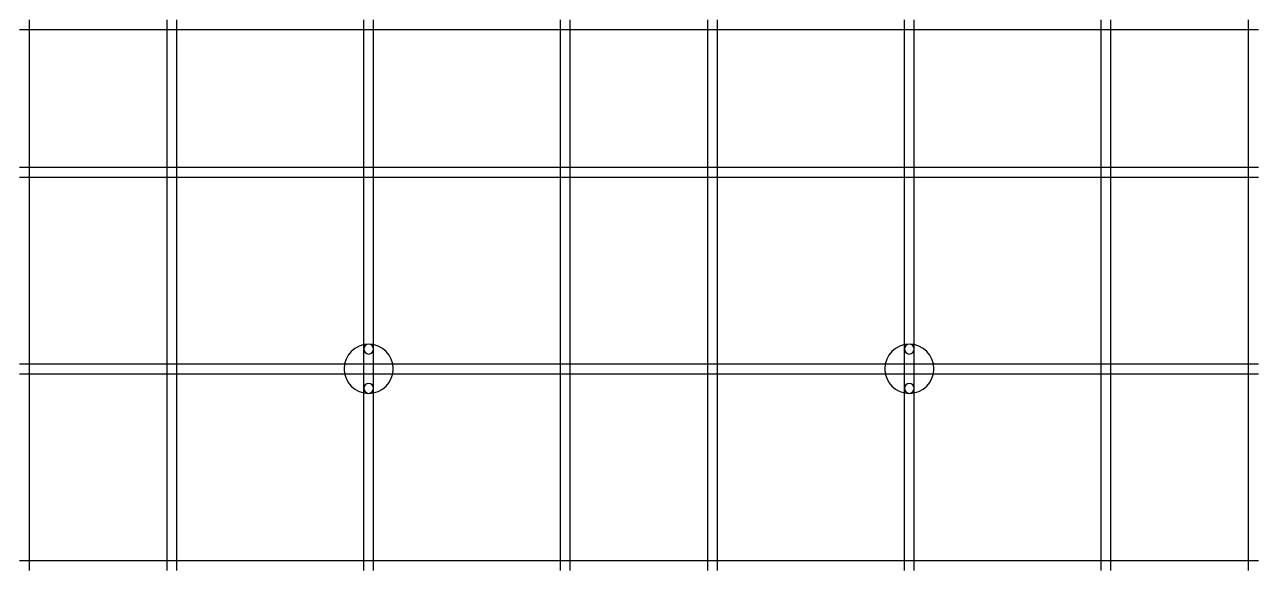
# Model space of a CAD drawing. Header units: millimetres. Extents: x 0 to 500, y 0 to 500.
# Drawn here: x 242.5 to 367.5, y 367.5 to 422.5 of the extents above; entities that cross this region are included whole.
import ezdxf

# ---------------------------------------------------------------- set-up
doc = ezdxf.new("R2010")
doc.units = ezdxf.units.MM
doc.layers.add('MDF_Model', color=7, linetype='CONTINUOUS')

msp = doc.modelspace()

# ---------------------------------------------------------------- linework, layer by layer
at = {"layer": 'MDF_Model'}
for p, q in [((243, 422, 1), (243, 423, 1)), ((243, 422, 1), (243, 423, 1)), ((257, 422, 1), (257, 423, 1)), ((257, 422, 1), (257, 423, 1)), ((258, 422, 1), (258, 423, 1)), ((258, 422, 1), (258, 423, 1)), ((277, 422, 1), (277, 423, 1)), ((277, 422, 1), (277, 423, 1)), ((278, 422, 1), (278, 423, 1)), ((278, 422, 1), (278, 423, 1)), ((297, 422, 1), (297, 423, 1)), ((297, 422, 1), (297, 423, 1)), ((298, 422, 1), (298, 423, 1)), ((298, 422, 1), (298, 423, 1)), ((312, 422, 1), (312, 423, 1)), ((312, 422, 1), (312, 423, 1)), ((313, 422, 1), (313, 423, 1)), ((313, 422, 1), (313, 423, 1)), ((332, 422, 1), (332, 423, 1)), ((332, 422, 1), (332, 423, 1)), ((333, 422, 1), (333, 423, 1)), ((333, 422, 1), (333, 423, 1)), ((352, 422, 1), (352, 423, 1)), ((352, 422, 1), (352, 423, 1)), ((353, 422, 1), (353, 423, 1)), ((353, 422, 1), (353, 423, 1)), ((367, 422, 1), (367, 423, 1)), ((367, 422, 1), (367, 423, 1)), ((242, 422, 1), (243, 422, 1)), ((242, 422, 1), (243, 422, 1)), ((243, 408, 1), (243, 422, 1)), ((243, 422, 1), (257, 422, 1)), ((243, 408, 1), (243, 422, 1)), ((243, 422), (243, 422, 1)), ((243, 408), (243, 422)), ((243, 422), (257, 422)), ((243, 422, 1), (257, 422, 1)), ((243, 422), (243, 422, 1)), ((243, 422), (257, 422)), ((243, 408), (243, 422)), ((257, 422, 1), (258, 422, 1)), ((257, 408, 1), (257, 422, 1)), ((257, 422, 1), (258, 422, 1)), ((257, 422), (257, 422, 1)), ((257, 408, 1), (257, 422, 1)), ((257, 422), (257, 422, 1)), ((257, 408), (257, 422)), ((257, 408), (257, 422)), ((258, 422, 1), (277, 422, 1)), ((258, 422), (277, 422)), ((258, 422, 1), (277, 422, 1)), ((258, 422), (258, 422, 1)), ((258, 422), (277, 422)), ((258, 408), (258, 422)), ((258, 408, 1), (258, 422, 1)), ((258, 422), (258, 422, 1)), ((258, 408), (258, 422)), ((258, 408, 1), (258, 422, 1)), ((277, 422, 1), (278, 422, 1)), ((277, 408, 1), (277, 422, 1)), ((277, 422, 1), (278, 422, 1)), ((277, 408, 1), (277, 422, 1)), ((277, 422), (277, 422, 1)), ((277, 408), (277, 422)), ((277, 422), (277, 422, 1)), ((277, 408), (277, 422)), ((278, 408, 1), (278, 422, 1)), ((278, 422, 1), (297, 422, 1)), ((278, 408, 1), (278, 422, 1)), ((278, 422), (278, 422, 1)), ((278, 408), (278, 422)), ((278, 422), (297, 422)), ((278, 422, 1), (297, 422, 1)), ((278, 422), (278, 422, 1)), ((278, 408), (278, 422)), ((278, 422), (297, 422)), ((297, 422, 1), (298, 422, 1)), ((297, 422), (297, 422, 1)), ((297, 408), (297, 422)), ((297, 408, 1), (297, 422, 1)), ((297, 422), (297, 422, 1)), ((297, 408), (297, 422)), ((297, 408, 1), (297, 422, 1)), ((297, 422, 1), (298, 422, 1)), ((298, 408, 1), (298, 422, 1)), ((298, 422, 1), (312, 422, 1)), ((298, 408, 1), (298, 422, 1)), ((298, 422), (298, 422, 1)), ((298, 408), (298, 422)), ((298, 422), (312, 422)), ((298, 422, 1), (312, 422, 1)), ((298, 422), (298, 422, 1)), ((298, 422), (312, 422)), ((298, 408), (298, 422)), ((312, 422, 1), (313, 422, 1)), ((312, 408, 1), (312, 422, 1)), ((312, 422, 1), (313, 422, 1)), ((312, 408, 1), (312, 422, 1)), ((312, 422), (312, 422, 1)), ((312, 408), (312, 422)), ((312, 422), (312, 422, 1)), ((312, 408), (312, 422)), ((313, 422, 1), (332, 422, 1)), ((313, 422), (332, 422)), ((313, 422, 1), (332, 422, 1)), ((313, 422), (313, 422, 1)), ((313, 422), (332, 422)), ((313, 408), (313, 422)), ((313, 408, 1), (313, 422, 1)), ((313, 422), (313, 422, 1)), ((313, 408), (313, 422)), ((313, 408, 1), (313, 422, 1)), ((332, 422, 1), (333, 422, 1)), ((332, 408, 1), (332, 422, 1)), ((332, 422, 1), (333, 422, 1)), ((332, 408, 1), (332, 422, 1)), ((332, 422), (332, 422, 1)), ((332, 408), (332, 422)), ((332, 422), (332, 422, 1)), ((332, 408), (332, 422)), ((333, 408, 1), (333, 422, 1)), ((333, 422, 1), (352, 422, 1)), ((333, 408, 1), (333, 422, 1)), ((333, 422), (333, 422, 1)), ((333, 408), (333, 422)), ((333, 422), (352, 422)), ((333, 422, 1), (352, 422, 1)), ((333, 422), (333, 422, 1)), ((333, 408), (333, 422)), ((333, 422), (352, 422)), ((352, 422, 1), (353, 422, 1)), ((352, 422), (352, 422, 1)), ((352, 408), (352, 422)), ((352, 408, 1), (352, 422, 1)), ((352, 422), (352, 422, 1)), ((352, 408), (352, 422)), ((352, 408, 1), (352, 422, 1)), ((352, 422, 1), (353, 422, 1)), ((353, 408, 1), (353, 422, 1)), ((353, 422, 1), (367, 422, 1)), ((353, 408, 1), (353, 422, 1)), ((353, 422), (353, 422, 1)), ((353, 408), (353, 422)), ((353, 422), (367, 422)), ((353, 422, 1), (367, 422, 1)), ((353, 422), (353, 422, 1)), ((353, 422), (367, 422)), ((353, 408), (353, 422)), ((367, 422, 1), (368, 422, 1)), ((367, 408, 1), (367, 422, 1)), ((367, 422, 1), (368, 422, 1)), ((367, 422), (367, 422, 1)), ((367, 408, 1), (367, 422, 1)), ((367, 422), (367, 422, 1)), ((367, 408), (367, 422)), ((367, 408), (367, 422)), ((242, 408, 1), (243, 408, 1)), ((242, 408, 1), (243, 408, 1)), ((243, 407, 1), (243, 408, 1)), ((243, 408, 1), (257, 408, 1)), ((243, 407, 1), (243, 408, 1)), ((243, 408), (243, 408, 1)), ((243, 408), (257, 408)), ((243, 408, 1), (257, 408, 1)), ((243, 408), (243, 408, 1)), ((243, 408), (257, 408)), ((257, 407, 1), (257, 408, 1)), ((257, 408, 1), (258, 408, 1)), ((257, 407, 1), (257, 408, 1)), ((257, 408, 1), (258, 408, 1)), ((257, 408), (257, 408, 1)), ((257, 408), (257, 408, 1)), ((258, 408, 1), (277, 408, 1)), ((258, 407, 1), (258, 408, 1)), ((258, 408), (277, 408)), ((258, 408, 1), (277, 408, 1)), ((258, 408), (258, 408, 1)), ((258, 407, 1), (258, 408, 1)), ((258, 408), (277, 408)), ((258, 408), (258, 408, 1)), ((277, 407, 1), (277, 408, 1)), ((277, 408, 1), (278, 408, 1)), ((277, 407, 1), (277, 408, 1)), ((277, 408, 1), (278, 408, 1)), ((277, 408), (277, 408, 1)), ((277, 408), (277, 408, 1)), ((278, 407, 1), (278, 408, 1)), ((278, 408, 1), (297, 408, 1)), ((278, 407, 1), (278, 408, 1)), ((278, 408), (278, 408, 1)), ((278, 408), (297, 408)), ((278, 408, 1), (297, 408, 1)), ((278, 408), (278, 408, 1)), ((278, 408), (297, 408)), ((297, 407, 1), (297, 408, 1)), ((297, 408), (297, 408, 1)), ((297, 407, 1), (297, 408, 1)), ((297, 408, 1), (298, 408, 1)), ((297, 408), (297, 408, 1)), ((297, 408, 1), (298, 408, 1)), ((298, 407, 1), (298, 408, 1)), ((298, 408, 1), (312, 408, 1)), ((298, 407, 1), (298, 408, 1)), ((298, 408), (298, 408, 1)), ((298, 408), (312, 408)), ((298, 408, 1), (312, 408, 1)), ((298, 408), (298, 408, 1)), ((298, 408), (312, 408)), ((312, 407, 1), (312, 408, 1)), ((312, 408, 1), (313, 408, 1)), ((312, 407, 1), (312, 408, 1)), ((312, 408, 1), (313, 408, 1)), ((312, 408), (312, 408, 1)), ((312, 408), (312, 408, 1)), ((313, 408, 1), (332, 408, 1)), ((313, 407, 1), (313, 408, 1)), ((313, 408), (332, 408)), ((313, 408, 1), (332, 408, 1)), ((313, 408), (313, 408, 1)), ((313, 407, 1), (313, 408, 1)), ((313, 408), (332, 408)), ((313, 408), (313, 408, 1)), ((332, 407, 1), (332, 408, 1)), ((332, 408, 1), (333, 408, 1)), ((332, 407, 1), (332, 408, 1)), ((332, 408, 1), (333, 408, 1)), ((332, 408), (332, 408, 1)), ((332, 408), (332, 408, 1)), ((333, 407, 1), (333, 408, 1)), ((333, 408, 1), (352, 408, 1)), ((333, 407, 1), (333, 408, 1)), ((333, 408), (333, 408, 1)), ((333, 408), (352, 408)), ((333, 408, 1), (352, 408, 1)), ((333, 408), (333, 408, 1)), ((333, 408), (352, 408)), ((352, 407, 1), (352, 408, 1)), ((352, 408), (352, 408, 1)), ((352, 407, 1), (352, 408, 1)), ((352, 408, 1), (353, 408, 1)), ((352, 408), (352, 408, 1)), ((352, 408, 1), (353, 408, 1)), ((353, 407, 1), (353, 408, 1)), ((353, 408, 1), (367, 408, 1)), ((353, 407, 1), (353, 408, 1)), ((353, 408), (353, 408, 1)), ((353, 408), (367, 408)), ((353, 408, 1), (367, 408, 1)), ((353, 408), (353, 408, 1)), ((353, 408), (367, 408)), ((367, 407, 1), (367, 408, 1)), ((367, 408, 1), (368, 408, 1)), ((367, 407, 1), (367, 408, 1)), ((367, 408, 1), (368, 408, 1)), ((367, 408), (367, 408, 1)), ((367, 408), (367, 408, 1)), ((242, 407, 1), (243, 407, 1)), ((242, 407, 1), (243, 407, 1)), ((243, 388, 1), (243, 407, 1)), ((243, 407, 1), (257, 407, 1)), ((243, 388, 1), (243, 407, 1)), ((243, 407), (243, 407, 1)), ((243, 388), (243, 407)), ((243, 407), (257, 407)), ((243, 407, 1), (257, 407, 1)), ((243, 407), (243, 407, 1)), ((243, 407), (257, 407)), ((243, 388), (243, 407)), ((257, 407, 1), (258, 407, 1)), ((257, 388, 1), (257, 407, 1)), ((257, 407, 1), (258, 407, 1)), ((257, 407), (257, 407, 1)), ((257, 388, 1), (257, 407, 1)), ((257, 407), (257, 407, 1)), ((257, 388), (257, 407)), ((257, 388), (257, 407)), ((258, 407), (277, 407)), ((258, 388), (258, 407)), ((258, 407), (277, 407)), ((258, 407, 1), (277, 407, 1)), ((258, 407), (258, 407, 1)), ((258, 407, 1), (277, 407, 1)), ((258, 388, 1), (258, 407, 1)), ((258, 407), (258, 407, 1)), ((258, 388), (258, 407)), ((258, 388, 1), (258, 407, 1)), ((277, 389.5, 1), (277, 407, 1)), ((277, 407, 1), (278, 407, 1)), ((277, 389.5, 1), (277, 407, 1)), ((277, 407), (277, 407, 1)), ((277, 389.5), (277, 407)), ((277, 407, 1), (278, 407, 1)), ((277, 389.5), (277, 407)), ((277, 407), (277, 407, 1)), ((278, 389.5, 1), (278, 407, 1)), ((278, 389.5, 1), (278, 407, 1)), ((278, 407), (278, 407, 1)), ((278, 389.5), (278, 407)), ((278, 407), (297, 407)), ((278, 389.5), (278, 407)), ((278, 407, 1), (297, 407, 1)), ((278, 407), (297, 407)), ((278, 407, 1), (297, 407, 1)), ((278, 407), (278, 407, 1)), ((297, 388), (297, 407)), ((297, 407), (297, 407, 1)), ((297, 388, 1), (297, 407, 1)), ((297, 407), (297, 407, 1)), ((297, 388), (297, 407)), ((297, 407, 1), (298, 407, 1)), ((297, 388, 1), (297, 407, 1)), ((297, 407, 1), (298, 407, 1)), ((298, 388, 1), (298, 407, 1)), ((298, 407, 1), (312, 407, 1)), ((298, 388, 1), (298, 407, 1)), ((298, 407), (298, 407, 1)), ((298, 388), (298, 407)), ((298, 407), (312, 407)), ((298, 407, 1), (312, 407, 1)), ((298, 407), (298, 407, 1)), ((298, 407), (312, 407)), ((298, 388), (298, 407)), ((312, 407, 1), (313, 407, 1)), ((312, 388, 1), (312, 407, 1)), ((312, 407, 1), (313, 407, 1)), ((312, 407), (312, 407, 1)), ((312, 388, 1), (312, 407, 1)), ((312, 407), (312, 407, 1)), ((312, 388), (312, 407)), ((312, 388), (312, 407)), ((313, 407), (332, 407)), ((313, 388), (313, 407)), ((313, 407), (332, 407)), ((313, 407, 1), (332, 407, 1)), ((313, 407), (313, 407, 1)), ((313, 407, 1), (332, 407, 1)), ((313, 388, 1), (313, 407, 1)), ((313, 407), (313, 407, 1)), ((313, 388), (313, 407)), ((313, 388, 1), (313, 407, 1)), ((332, 389.5, 1), (332, 407, 1)), ((332, 407, 1), (333, 407, 1)), ((332, 389.5, 1), (332, 407, 1)), ((332, 407), (332, 407, 1)), ((332, 389.5), (332, 407)), ((332, 407, 1), (333, 407, 1)), ((332, 389.5), (332, 407)), ((332, 407), (332, 407, 1)), ((333, 389.5, 1), (333, 407, 1)), ((333, 389.5, 1), (333, 407, 1)), ((333, 407), (333, 407, 1)), ((333, 389.5), (333, 407)), ((333, 407), (352, 407)), ((333, 389.5), (333, 407)), ((333, 407, 1), (352, 407, 1)), ((333, 407), (352, 407)), ((333, 407, 1), (352, 407, 1)), ((333, 407), (333, 407, 1)), ((352, 388), (352, 407)), ((352, 407), (352, 407, 1)), ((352, 388, 1), (352, 407, 1)), ((352, 407), (352, 407, 1)), ((352, 388), (352, 407)), ((352, 407, 1), (353, 407, 1)), ((352, 388, 1), (352, 407, 1)), ((352, 407, 1), (353, 407, 1)), ((353, 388, 1), (353, 407, 1)), ((353, 407, 1), (367, 407, 1)), ((353, 388, 1), (353, 407, 1)), ((353, 407), (353, 407, 1)), ((353, 388), (353, 407)), ((353, 407), (367, 407)), ((353, 407, 1), (367, 407, 1)), ((353, 407), (353, 407, 1)), ((353, 407), (367, 407)), ((353, 388), (353, 407)), ((367, 407, 1), (368, 407, 1)), ((367, 388, 1), (367, 407, 1)), ((367, 407, 1), (368, 407, 1)), ((367, 407), (367, 407, 1)), ((367, 388, 1), (367, 407, 1)), ((367, 407), (367, 407, 1)), ((367, 388), (367, 407)), ((367, 388), (367, 407)), ((277.5, 390, 3), (277.5, 390, 6)), ((277.5, 390, 3), (277.5, 390, 6)), ((332.5, 390, 3), (332.5, 390, 6)), ((332.5, 390, 3), (332.5, 390, 6)), ((277, 388, 1), (277, 389.5, 1)), ((277, 388, 1), (277, 389.5, 1)), ((277, 389.5), (277, 389.5, 1)), ((277, 388), (277, 389.5)), ((277, 389.5), (277, 389.5, 1)), ((277, 388), (277, 389.5)), ((278, 389.5, 1), (278, 389.5, 3)), ((278, 389.5, 1), (278, 389.5, 3)), ((278, 388, 1), (278, 389.5, 1)), ((278, 388, 1), (278, 389.5, 1)), ((278, 389.5), (278, 389.5, 1)), ((278, 388), (278, 389.5)), ((278, 389.5), (278, 389.5, 1)), ((278, 388), (278, 389.5)), ((332, 388, 1), (332, 389.5, 1)), ((332, 388, 1), (332, 389.5, 1)), ((332, 389.5), (332, 389.5, 1)), ((332, 388), (332, 389.5)), ((332, 389.5), (332, 389.5, 1)), ((332, 388), (332, 389.5)), ((333, 389.5, 1), (333, 389.5, 3)), ((333, 389.5, 1), (333, 389.5, 3)), ((333, 388, 1), (333, 389.5, 1)), ((333, 388, 1), (333, 389.5, 1)), ((333, 389.5), (333, 389.5, 1)), ((333, 388), (333, 389.5)), ((333, 389.5), (333, 389.5, 1)), ((333, 388), (333, 389.5)), ((242, 388, 1), (243, 388, 1)), ((242, 388, 1), (243, 388, 1)), ((243, 387, 1), (243, 388, 1)), ((243, 388, 1), (257, 388, 1)), ((243, 387, 1), (243, 388, 1)), ((243, 388), (243, 388, 1)), ((243, 388), (257, 388)), ((243, 388, 1), (257, 388, 1)), ((243, 388), (243, 388, 1)), ((243, 388), (257, 388)), ((257, 387, 1), (257, 388, 1)), ((257, 388, 1), (258, 388, 1)), ((257, 387, 1), (257, 388, 1)), ((257, 388, 1), (258, 388, 1)), ((257, 388), (257, 388, 1)), ((257, 388), (257, 388, 1)), ((258, 388, 1), (277, 388, 1)), ((258, 387, 1), (258, 388, 1)), ((258, 388), (277, 388)), ((258, 388), (277, 388)), ((258, 388, 1), (277, 388, 1)), ((258, 388), (258, 388, 1)), ((258, 387, 1), (258, 388, 1)), ((258, 388), (258, 388, 1)), ((277, 388, 1), (278, 388, 1)), ((277, 387, 1), (277, 388, 1)), ((277, 388, 1), (278, 388, 1)), ((277, 388), (277, 388, 1)), ((277, 387, 1), (277, 388, 1)), ((277, 388), (277, 388, 1)), ((278, 387, 1), (278, 388, 1)), ((278, 388), (278, 388, 1)), ((278, 388, 1), (297, 388, 1)), ((278, 387, 1), (278, 388, 1)), ((278, 388), (297, 388)), ((278, 388), (297, 388)), ((278, 388, 1), (297, 388, 1)), ((278, 388), (278, 388, 1)), ((280, 387.5, 3), (280, 387.5, 6)), ((280, 387.5, 3), (280, 387.5, 6)), ((297, 387, 1), (297, 388, 1)), ((297, 388), (297, 388, 1)), ((297, 387, 1), (297, 388, 1)), ((297, 388, 1), (298, 388, 1)), ((297, 388), (297, 388, 1)), ((297, 388, 1), (298, 388, 1)), ((298, 387, 1), (298, 388, 1)), ((298, 388, 1), (312, 388, 1)), ((298, 387, 1), (298, 388, 1)), ((298, 388), (298, 388, 1)), ((298, 388), (312, 388)), ((298, 388, 1), (312, 388, 1)), ((298, 388), (298, 388, 1)), ((298, 388), (312, 388)), ((312, 387, 1), (312, 388, 1)), ((312, 388, 1), (313, 388, 1)), ((312, 387, 1), (312, 388, 1)), ((312, 388, 1), (313, 388, 1)), ((312, 388), (312, 388, 1)), ((312, 388), (312, 388, 1)), ((313, 388, 1), (332, 388, 1)), ((313, 387, 1), (313, 388, 1)), ((313, 388), (332, 388)), ((313, 388), (332, 388)), ((313, 388, 1), (332, 388, 1)), ((313, 388), (313, 388, 1)), ((313, 387, 1), (313, 388, 1)), ((313, 388), (313, 388, 1)), ((332, 388, 1), (333, 388, 1)), ((332, 387, 1), (332, 388, 1)), ((332, 388, 1), (333, 388, 1)), ((332, 388), (332, 388, 1)), ((332, 387, 1), (332, 388, 1)), ((332, 388), (332, 388, 1)), ((333, 387, 1), (333, 388, 1)), ((333, 388), (333, 388, 1)), ((333, 388, 1), (352, 388, 1)), ((333, 387, 1), (333, 388, 1)), ((333, 388), (352, 388)), ((333, 388), (352, 388)), ((333, 388, 1), (352, 388, 1)), ((333, 388), (333, 388, 1)), ((335, 387.5, 3), (335, 387.5, 6)), ((335, 387.5, 3), (335, 387.5, 6)), ((352, 387, 1), (352, 388, 1)), ((352, 388), (352, 388, 1)), ((352, 387, 1), (352, 388, 1)), ((352, 388, 1), (353, 388, 1)), ((352, 388), (352, 388, 1)), ((352, 388, 1), (353, 388, 1)), ((353, 387, 1), (353, 388, 1)), ((353, 388, 1), (367, 388, 1)), ((353, 387, 1), (353, 388, 1)), ((353, 388), (353, 388, 1)), ((353, 388), (367, 388)), ((353, 388, 1), (367, 388, 1)), ((353, 388), (353, 388, 1)), ((353, 388), (367, 388)), ((367, 387, 1), (367, 388, 1)), ((367, 388, 1), (368, 388, 1)), ((367, 387, 1), (367, 388, 1)), ((367, 388, 1), (368, 388, 1)), ((367, 388), (367, 388, 1)), ((367, 388), (367, 388, 1)), ((242, 387, 1), (243, 387, 1)), ((242, 387, 1), (243, 387, 1)), ((243, 368, 1), (243, 387, 1)), ((243, 387, 1), (257, 387, 1)), ((243, 368, 1), (243, 387, 1)), ((243, 387), (243, 387, 1)), ((243, 368), (243, 387)), ((243, 387), (257, 387)), ((243, 387, 1), (257, 387, 1)), ((243, 387), (243, 387, 1)), ((243, 387), (257, 387)), ((243, 368), (243, 387)), ((257, 387, 1), (258, 387, 1)), ((257, 368, 1), (257, 387, 1)), ((257, 387, 1), (258, 387, 1)), ((257, 387), (257, 387, 1)), ((257, 368, 1), (257, 387, 1)), ((257, 387), (257, 387, 1)), ((257, 368), (257, 387)), ((257, 368), (257, 387)), ((258, 387), (277, 387)), ((258, 368), (258, 387)), ((258, 387), (277, 387)), ((258, 387, 1), (277, 387, 1)), ((258, 387), (258, 387, 1)), ((258, 387, 1), (277, 387, 1)), ((258, 368, 1), (258, 387, 1)), ((258, 387), (258, 387, 1)), ((258, 368), (258, 387)), ((258, 368, 1), (258, 387, 1)), ((277, 385.5, 1), (277, 387, 1)), ((277, 387, 1), (278, 387, 1)), ((277, 385.5, 1), (277, 387, 1)), ((277, 387), (277, 387, 1)), ((277, 385.5), (277, 387)), ((277, 387, 1), (278, 387, 1)), ((277, 385.5), (277, 387)), ((277, 387), (277, 387, 1)), ((278, 385.5, 1), (278, 387, 1)), ((278, 385.5, 1), (278, 387, 1)), ((278, 387), (278, 387, 1)), ((278, 385.5), (278, 387)), ((278, 387), (297, 387)), ((278, 385.5), (278, 387)), ((278, 387, 1), (297, 387, 1)), ((278, 387), (297, 387)), ((278, 387, 1), (297, 387, 1)), ((278, 387), (278, 387, 1)), ((297, 368), (297, 387)), ((297, 387), (297, 387, 1)), ((297, 368, 1), (297, 387, 1)), ((297, 387), (297, 387, 1)), ((297, 368), (297, 387)), ((297, 387, 1), (298, 387, 1)), ((297, 368, 1), (297, 387, 1)), ((297, 387, 1), (298, 387, 1)), ((298, 368, 1), (298, 387, 1)), ((298, 387, 1), (312, 387, 1)), ((298, 368, 1), (298, 387, 1)), ((298, 387), (298, 387, 1)), ((298, 368), (298, 387)), ((298, 387), (312, 387)), ((298, 387, 1), (312, 387, 1)), ((298, 387), (298, 387, 1)), ((298, 387), (312, 387)), ((298, 368), (298, 387)), ((312, 387, 1), (313, 387, 1)), ((312, 368, 1), (312, 387, 1)), ((312, 387, 1), (313, 387, 1)), ((312, 387), (312, 387, 1)), ((312, 368, 1), (312, 387, 1)), ((312, 387), (312, 387, 1)), ((312, 368), (312, 387)), ((312, 368), (312, 387)), ((313, 387), (332, 387)), ((313, 368), (313, 387)), ((313, 387), (332, 387)), ((313, 387, 1), (332, 387, 1)), ((313, 387), (313, 387, 1)), ((313, 387, 1), (332, 387, 1)), ((313, 368, 1), (313, 387, 1)), ((313, 387), (313, 387, 1)), ((313, 368), (313, 387)), ((313, 368, 1), (313, 387, 1)), ((332, 385.5, 1), (332, 387, 1)), ((332, 387, 1), (333, 387, 1)), ((332, 385.5, 1), (332, 387, 1)), ((332, 387), (332, 387, 1)), ((332, 385.5), (332, 387)), ((332, 387, 1), (333, 387, 1)), ((332, 385.5), (332, 387)), ((332, 387), (332, 387, 1)), ((333, 385.5, 1), (333, 387, 1)), ((333, 385.5, 1), (333, 387, 1)), ((333, 387), (333, 387, 1)), ((333, 385.5), (333, 387)), ((333, 387), (352, 387)), ((333, 385.5), (333, 387)), ((333, 387, 1), (352, 387, 1)), ((333, 387), (352, 387)), ((333, 387, 1), (352, 387, 1)), ((333, 387), (333, 387, 1)), ((352, 368), (352, 387)), ((352, 387), (352, 387, 1)), ((352, 368, 1), (352, 387, 1)), ((352, 387), (352, 387, 1)), ((352, 368), (352, 387)), ((352, 387, 1), (353, 387, 1)), ((352, 368, 1), (352, 387, 1)), ((352, 387, 1), (353, 387, 1)), ((353, 368, 1), (353, 387, 1)), ((353, 387, 1), (367, 387, 1)), ((353, 368, 1), (353, 387, 1)), ((353, 387), (353, 387, 1)), ((353, 368), (353, 387)), ((353, 387), (367, 387)), ((353, 387, 1), (367, 387, 1)), ((353, 387), (353, 387, 1)), ((353, 387), (367, 387)), ((353, 368), (353, 387)), ((367, 387, 1), (368, 387, 1)), ((367, 368, 1), (367, 387, 1)), ((367, 387, 1), (368, 387, 1)), ((367, 387), (367, 387, 1)), ((367, 368, 1), (367, 387, 1)), ((367, 387), (367, 387, 1)), ((367, 368), (367, 387)), ((367, 368), (367, 387)), ((277, 368, 1), (277, 385.5, 1)), ((277, 368, 1), (277, 385.5, 1)), ((277, 385.5), (277, 385.5, 1)), ((277, 368), (277, 385.5)), ((277, 385.5), (277, 385.5, 1)), ((277, 368), (277, 385.5)), ((277.5, 385, 3), (277.5, 385, 6)), ((277.5, 385, 3), (277.5, 385, 6)), ((278, 385.5, 1), (278, 385.5, 3)), ((278, 385.5, 1), (278, 385.5, 3)), ((278, 368, 1), (278, 385.5, 1)), ((278, 368, 1), (278, 385.5, 1)), ((278, 385.5), (278, 385.5, 1)), ((278, 368), (278, 385.5)), ((278, 385.5), (278, 385.5, 1)), ((278, 368), (278, 385.5)), ((332, 368, 1), (332, 385.5, 1)), ((332, 368, 1), (332, 385.5, 1)), ((332, 385.5), (332, 385.5, 1)), ((332, 368), (332, 385.5)), ((332, 385.5), (332, 385.5, 1)), ((332, 368), (332, 385.5)), ((332.5, 385, 3), (332.5, 385, 6)), ((332.5, 385, 3), (332.5, 385, 6)), ((333, 385.5, 1), (333, 385.5, 3)), ((333, 385.5, 1), (333, 385.5, 3)), ((333, 368, 1), (333, 385.5, 1)), ((333, 368, 1), (333, 385.5, 1)), ((333, 385.5), (333, 385.5, 1)), ((333, 368), (333, 385.5)), ((333, 385.5), (333, 385.5, 1)), ((333, 368), (333, 385.5)), ((242, 368, 1), (243, 368, 1)), ((242, 368, 1), (243, 368, 1)), ((243, 367, 1), (243, 368, 1)), ((243, 368, 1), (257, 368, 1)), ((243, 367, 1), (243, 368, 1)), ((243, 368), (243, 368, 1)), ((243, 368), (257, 368)), ((243, 368, 1), (257, 368, 1)), ((243, 368), (243, 368, 1)), ((243, 368), (257, 368)), ((257, 367, 1), (257, 368, 1)), ((257, 368, 1), (258, 368, 1)), ((257, 367, 1), (257, 368, 1)), ((257, 368, 1), (258, 368, 1)), ((257, 368), (257, 368, 1)), ((257, 368), (257, 368, 1)), ((258, 368), (277, 368)), ((258, 368), (277, 368)), ((258, 368, 1), (277, 368, 1)), ((258, 368), (258, 368, 1)), ((258, 368, 1), (277, 368, 1)), ((258, 367, 1), (258, 368, 1)), ((258, 368), (258, 368, 1)), ((258, 367, 1), (258, 368, 1)), ((277, 368, 1), (278, 368, 1)), ((277, 368), (277, 368, 1)), ((277, 367, 1), (277, 368, 1)), ((277, 368, 1), (278, 368, 1)), ((277, 368), (277, 368, 1)), ((277, 367, 1), (277, 368, 1)), ((278, 368), (278, 368, 1)), ((278, 367, 1), (278, 368, 1)), ((278, 368), (297, 368)), ((278, 368), (297, 368)), ((278, 368, 1), (297, 368, 1)), ((278, 368), (278, 368, 1)), ((278, 368, 1), (297, 368, 1)), ((278, 367, 1), (278, 368, 1)), ((297, 368), (297, 368, 1)), ((297, 367, 1), (297, 368, 1)), ((297, 368), (297, 368, 1)), ((297, 367, 1), (297, 368, 1)), ((297, 368, 1), (298, 368, 1)), ((297, 368, 1), (298, 368, 1)), ((298, 367, 1), (298, 368, 1)), ((298, 368, 1), (312, 368, 1)), ((298, 367, 1), (298, 368, 1)), ((298, 368), (298, 368, 1)), ((298, 368), (312, 368)), ((298, 368, 1), (312, 368, 1)), ((298, 368), (298, 368, 1)), ((298, 368), (312, 368)), ((312, 367, 1), (312, 368, 1)), ((312, 368, 1), (313, 368, 1)), ((312, 367, 1), (312, 368, 1)), ((312, 368, 1), (313, 368, 1)), ((312, 368), (312, 368, 1)), ((312, 368), (312, 368, 1)), ((313, 368), (332, 368)), ((313, 368), (332, 368)), ((313, 368, 1), (332, 368, 1)), ((313, 368), (313, 368, 1)), ((313, 368, 1), (332, 368, 1)), ((313, 367, 1), (313, 368, 1)), ((313, 368), (313, 368, 1)), ((313, 367, 1), (313, 368, 1)), ((332, 368, 1), (333, 368, 1)), ((332, 368), (332, 368, 1)), ((332, 367, 1), (332, 368, 1)), ((332, 368, 1), (333, 368, 1)), ((332, 368), (332, 368, 1)), ((332, 367, 1), (332, 368, 1)), ((333, 368), (333, 368, 1)), ((333, 367, 1), (333, 368, 1)), ((333, 368), (352, 368)), ((333, 368), (352, 368)), ((333, 368, 1), (352, 368, 1)), ((333, 368), (333, 368, 1)), ((333, 368, 1), (352, 368, 1)), ((333, 367, 1), (333, 368, 1)), ((352, 368), (352, 368, 1)), ((352, 367, 1), (352, 368, 1)), ((352, 368), (352, 368, 1)), ((352, 367, 1), (352, 368, 1)), ((352, 368, 1), (353, 368, 1)), ((352, 368, 1), (353, 368, 1)), ((353, 367, 1), (353, 368, 1)), ((353, 368, 1), (367, 368, 1)), ((353, 367, 1), (353, 368, 1)), ((353, 368), (353, 368, 1)), ((353, 368), (367, 368)), ((353, 368, 1), (367, 368, 1)), ((353, 368), (353, 368, 1)), ((353, 368), (367, 368)), ((367, 367, 1), (367, 368, 1)), ((367, 368, 1), (368, 368, 1)), ((367, 367, 1), (367, 368, 1)), ((367, 368, 1), (368, 368, 1)), ((367, 368), (367, 368, 1)), ((367, 368), (367, 368, 1))]:
    msp.add_line(p, q, dxfattribs=at)
for centre, radius, start, end in [((277.5, 387.5, 6), 2.5, 90, -90), ((277.5, 387.5, 3), 2.5, 90, -90), ((277.5, 387.5, 6), 2.5, 90, -90), ((277.5, 387.5, 3), 2.5, 90, -90), ((277.5, 389.5, 3), 0.5, 90, 0), ((277.5, 389.5, 1), 0.5, 0, 180), ((277.5, 389.5, 3), 0.5, 90, 0), ((277.5, 389.5, 1), 0.5, 0, 180), ((277.5, 387.5, 6), 2.5, 0, 90), ((277.5, 387.5, 6), 2.5, 0, 90), ((277.5, 387.5, 3), 2.5, 0, 90), ((277.5, 387.5, 3), 2.5, 0, 90), ((277.5, 389.5, 3), 0.5, 0, 90), ((277.5, 389.5, 3), 0.5, 0, 90), ((332.5, 387.5, 6), 2.5, 90, -90), ((332.5, 387.5, 3), 2.5, 90, -90), ((332.5, 387.5, 6), 2.5, 90, -90), ((332.5, 387.5, 3), 2.5, 90, -90), ((332.5, 389.5, 3), 0.5, 90, 0), ((332.5, 389.5, 1), 0.5, 0, 180), ((332.5, 389.5, 3), 0.5, 90, 0), ((332.5, 389.5, 1), 0.5, 0, 180), ((332.5, 387.5, 6), 2.5, 0, 90), ((332.5, 387.5, 6), 2.5, 0, 90), ((332.5, 387.5, 3), 2.5, 0, 90), ((332.5, 387.5, 3), 2.5, 0, 90), ((332.5, 389.5, 3), 0.5, 0, 90), ((332.5, 389.5, 3), 0.5, 0, 90), ((277.5, 389.5, 1), 0.5, 180, 0), ((277.5, 389.5, 1), 0.5, 180, 0), ((332.5, 389.5, 1), 0.5, 180, 0), ((332.5, 389.5, 1), 0.5, 180, 0), ((277.5, 387.5, 6), 2.5, -90, 0), ((277.5, 387.5, 3), 2.5, -90, 0), ((277.5, 387.5, 6), 2.5, -90, 0), ((277.5, 387.5, 3), 2.5, -90, 0), ((332.5, 387.5, 6), 2.5, -90, 0), ((332.5, 387.5, 3), 2.5, -90, 0), ((332.5, 387.5, 6), 2.5, -90, 0), ((332.5, 387.5, 3), 2.5, -90, 0), ((277.5, 385.5, 3), 0.5, 0, -90), ((277.5, 385.5, 1), 0.5, 0, 180), ((277.5, 385.5, 3), 0.5, 0, -90), ((277.5, 385.5, 1), 0.5, 0, 180), ((277.5, 385.5, 1), 0.5, 180, 0), ((277.5, 385.5, 1), 0.5, 180, 0), ((277.5, 385.5, 3), 0.5, -90, 0), ((277.5, 385.5, 3), 0.5, -90, 0), ((332.5, 385.5, 3), 0.5, 0, -90), ((332.5, 385.5, 1), 0.5, 0, 180), ((332.5, 385.5, 3), 0.5, 0, -90), ((332.5, 385.5, 1), 0.5, 0, 180), ((332.5, 385.5, 1), 0.5, 180, 0), ((332.5, 385.5, 1), 0.5, 180, 0), ((332.5, 385.5, 3), 0.5, -90, 0), ((332.5, 385.5, 3), 0.5, -90, 0)]:
    msp.add_arc(centre, radius, start, end, dxfattribs=at)

doc.saveas('drawing.dxf')
